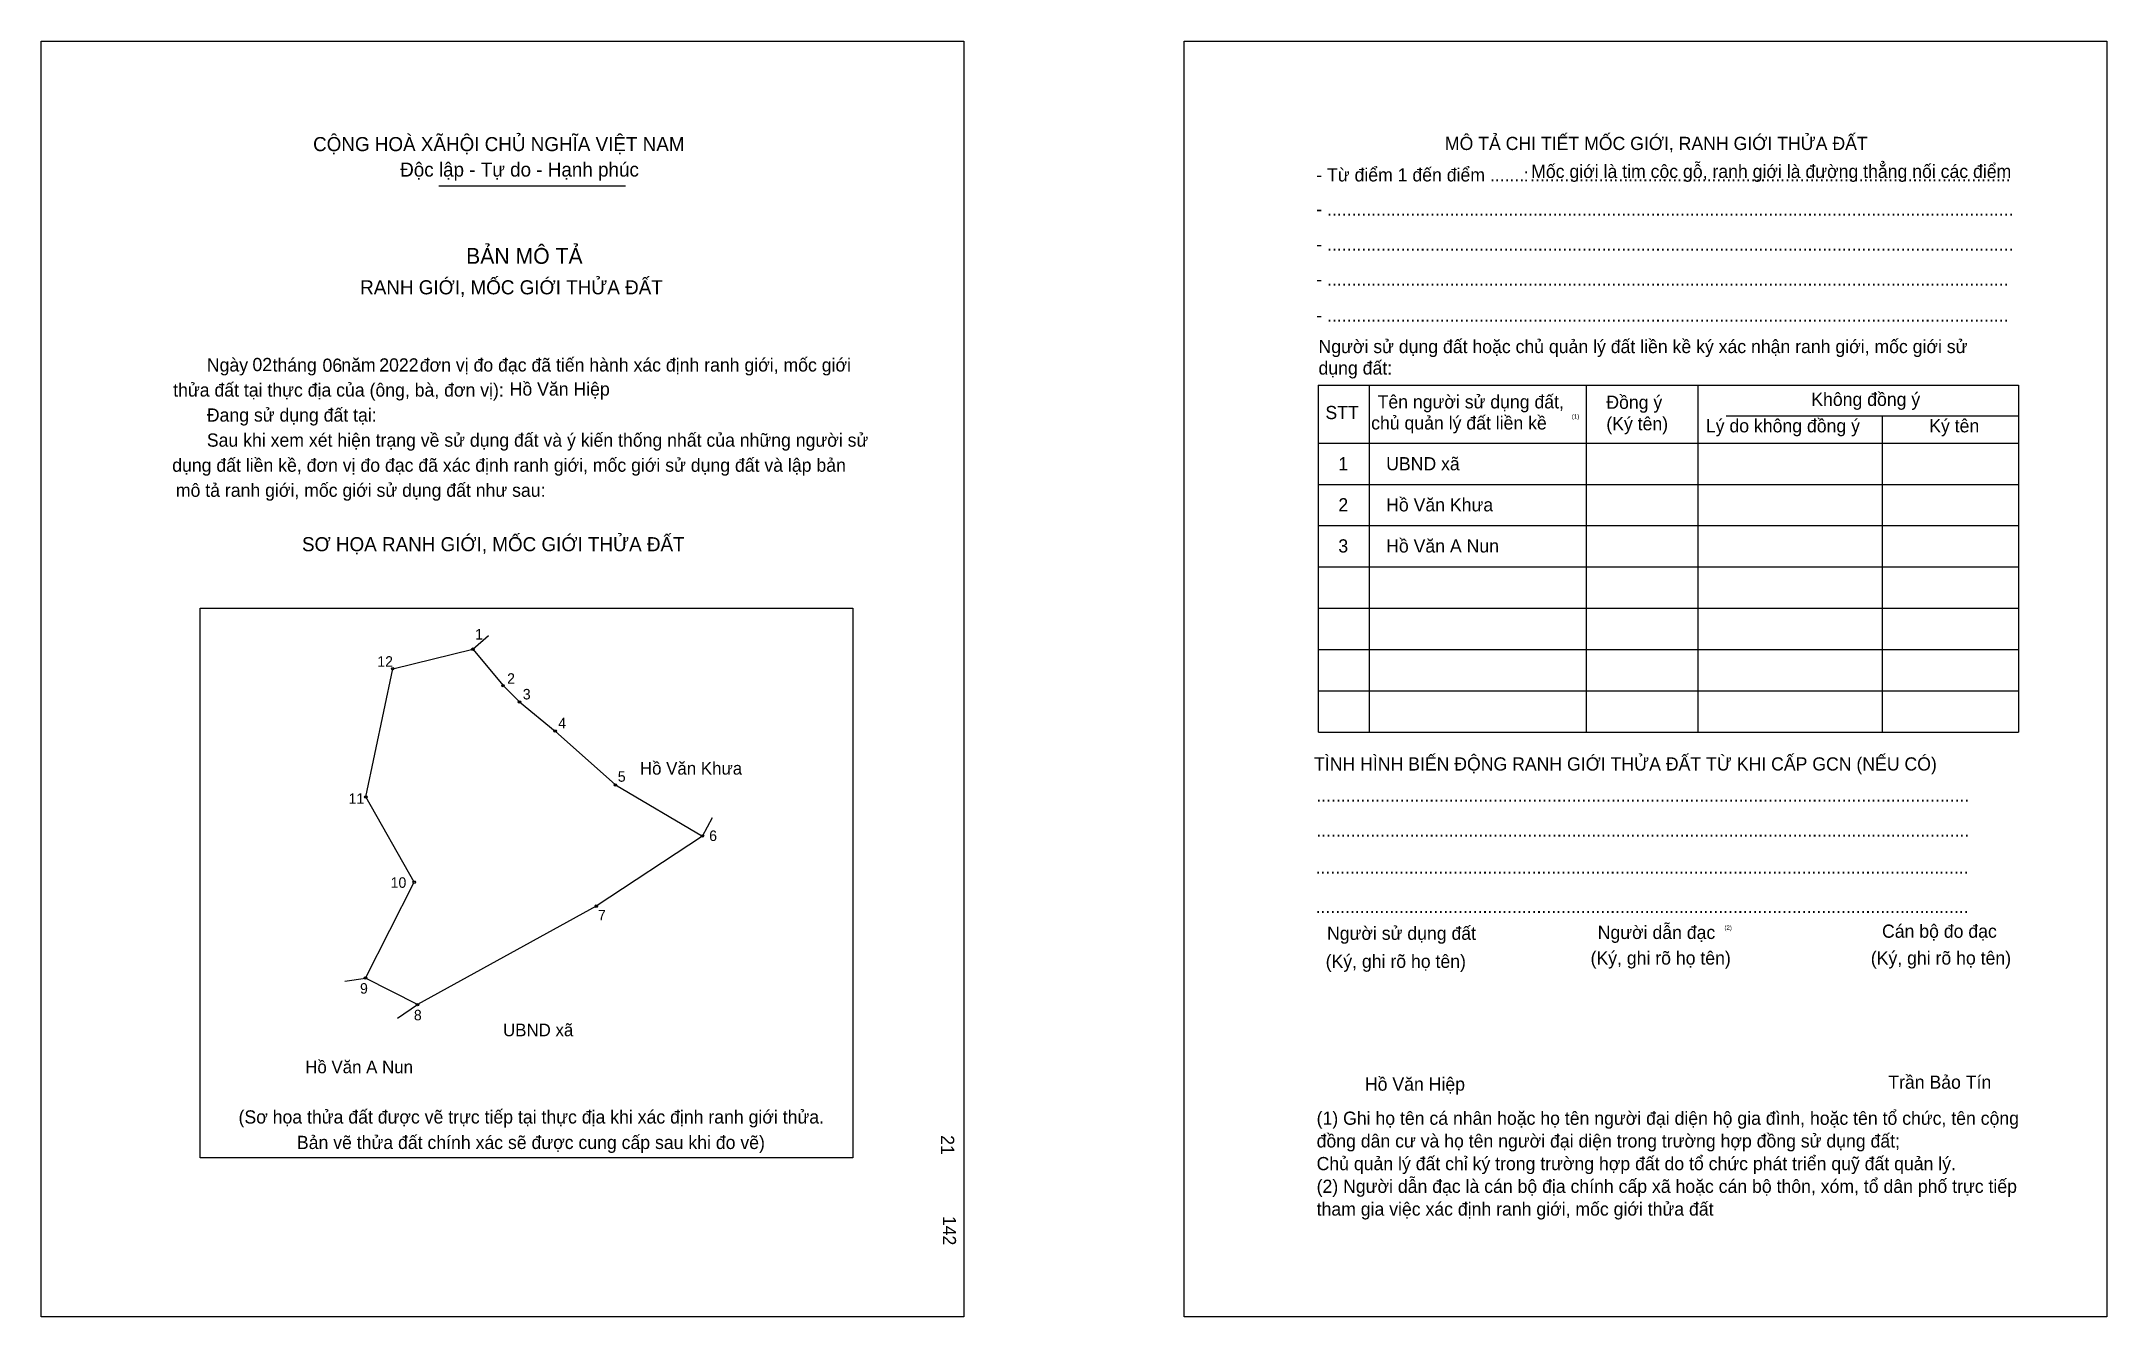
# Model space of a CAD drawing. Extents: x 547588 to 548158, y 1824760 to 1825112.
import ezdxf

# ---------------------------------------------------------------- set-up
doc = ezdxf.new("R2010")
doc.units = 0
for name, color, linetype in [('bmtKhungInTrang1', 7, 'Continuous'), ('bmtKhungInTrang2', 7, 'Continuous'), ('bmtNoiDung', 7, 'Continuous'), ('bmtTemplate', 7, 'Continuous'), ('CanhThua', 7, 'Continuous'), ('MocDinhThua', 7, 'Continuous'), ('RauThua', 7, 'Continuous'), ('SoHieuDinhThua', 7, 'Continuous'), ('TenChuLanCan', 7, 'Continuous')]:
    doc.layers.add(name, color=color, linetype=linetype)

msp = doc.modelspace()

# ---------------------------------------------------------------- linework, layer by layer
at = {"layer": 'bmtKhungInTrang1'}
msp.add_lwpolyline([(547588.3, 1825111.99), (547842.66, 1825111.99), (547842.66, 1824760.18), (547588.3, 1824760.18)], close=True, dxfattribs=at)
at = {"layer": 'bmtKhungInTrang2'}
msp.add_lwpolyline([(547903.32, 1825111.99), (548157.68, 1825111.99), (548157.68, 1824760.18), (547903.32, 1824760.18)], close=True, dxfattribs=at)
at = {"layer": 'bmtTemplate'}
for p, q in [((547697.92, 1825072.12), (547749.35, 1825072.12)), ((547954.35, 1825017.1), (547954.35, 1824921.46)), ((548014.18, 1825017.1), (548014.18, 1824921.46)), ((548044.96, 1825017.21), (548044.96, 1824921.46)), ((548133.32, 1825017.1), (548133.32, 1824921.46)), ((548052.77, 1825008.68), (548133.32, 1825008.68)), ((547940.4, 1825001.16), (548133.32, 1825001.16)), ((547940.4, 1824989.77), (548133.32, 1824989.77)), ((547940.4, 1824978.39), (548133.32, 1824978.39)), ((547940.4, 1824967), (548133.32, 1824967)), ((547940.4, 1824955.62), (548133.32, 1824955.62)), ((547940.4, 1824944.23), (548133.32, 1824944.23)), ((547940.4, 1824932.85), (548133.32, 1824932.85)), ((547940.4, 1824921.46), (548133.32, 1824921.46))]:
    msp.add_line(p, q, dxfattribs=at)
for points in [[(547940.27, 1825017.1), (548133.32, 1825017.1)], [(547940.27, 1825017.1), (547940.27, 1824921.46)], [(548095.77, 1825008.56), (548095.77, 1824921.46)]]:
    msp.add_lwpolyline(points, dxfattribs=at)
msp.add_lwpolyline([(547632.06, 1824804), (547632.06, 1824955.61), (547812.04, 1824955.61), (547812.04, 1824804)], close=True, dxfattribs=at)
at = {"layer": 'CanhThua'}
for p, q in [((547685.17, 1824938.92), (547707.27, 1824944.29)), ((547707.27, 1824944.29), (547715.6, 1824934.26)), ((547677.76, 1824903.55), (547685.17, 1824938.92)), ((547715.6, 1824934.26), (547720.14, 1824929.75)), ((547720.14, 1824929.75), (547729.95, 1824921.74)), ((547729.95, 1824921.74), (547746.57, 1824906.85)), ((547691.11, 1824880.04), (547677.76, 1824903.55)), ((547746.57, 1824906.85), (547770.56, 1824892.77)), ((547770.56, 1824892.77), (547741.3, 1824873.44)), ((547677.68, 1824853.6), (547691.11, 1824880.04)), ((547741.3, 1824873.44), (547692.01, 1824846.27)), ((547692.01, 1824846.27), (547677.68, 1824853.6))]:
    msp.add_line(p, q, dxfattribs=at)
at = {"layer": 'MocDinhThua'}
for centre in [(547707.27, 1824944.29), (547685.17, 1824938.92), (547715.6, 1824934.26), (547720.14, 1824929.75), (547729.95, 1824921.74), (547677.76, 1824903.55), (547746.57, 1824906.85), (547770.56, 1824892.77), (547691.11, 1824880.04), (547741.3, 1824873.44), (547677.68, 1824853.6), (547692.01, 1824846.27)]:
    msp.add_circle(centre, 0.348, dxfattribs=at)
at = {"layer": 'RauThua'}
for p, q in [((547707.27, 1824944.29), (547711.62, 1824948.1)), ((547770.56, 1824892.77), (547773.34, 1824897.85)), ((547671.96, 1824852.78), (547677.68, 1824853.6)), ((547686.53, 1824842.57), (547692.01, 1824846.27))]:
    msp.add_line(p, q, dxfattribs=at)

# ---------------------------------------------------------------- texts
at = {"layer": 'bmtNoiDung'}
for s, height, p in [('02', 3.639, (547646.51, 1825021.02)), ('06', 3.639, (547665.81, 1825020.82)), ('2022', 3.639, (547681.47, 1825020.9)), ('Hồ Văn Hiệp', 3.6394, (547717.42, 1825014.25)), ('1', 3.64, (547945.87, 1824993.65)), ('UBND xã ', 3.639, (547959.04, 1824993.65)), ('2', 3.64, (547945.87, 1824982.32)), ('Hồ Văn Khưa ', 3.6394, (547959.04, 1824982.32)), ('3', 3.64, (547945.87, 1824970.98)), ('Hồ Văn A Nun ', 3.6394, (547959.04, 1824970.98)), ('Hồ Văn Hiệp', 3.6394, (547953.19, 1824822.53))]:
    msp.add_text(s, height=height, dxfattribs=at).set_placement(p)
for s, p in [('21', (547836.33, 1824810.26)), ('142', (547836.84, 1824787.99))]:
    msp.add_text(s, height=3.639, rotation=270, dxfattribs=at).set_placement(p)
at = {"layer": 'bmtTemplate'}
for s, height, p in [('CỘNG HOÀ XÃHỘI CHỦ NGHĨA VIỆT NAM', 3.882, (547663.23, 1825081.69)), ('MÔ TẢ CHI TIẾT MỐC GIỚI, RANH GIỚI THỬA ĐẤT', 3.638, (547975.24, 1825082)), ('Độc lập - Tự do - Hạnh phúc', 3.882, (547687.24, 1825074.67)), ('Mốc giới là tim cộc gỗ, ranh giới là đường thẳng nối các điểm', 3.638, (547999.03, 1825074.29)), ('- Từ điểm 1 đến điểm .......', 3.638, (547939.78, 1825073.33)), (':', 3.64, (547996.93, 1825073.33)), ('..................................................................................................', 3.638, (547998.73, 1825073.33)), ('- ............................................................................................................................................', 3.63802, (547939.78, 1825063.9)), ('BẢN MÔ TẢ', 4.367, (547705.41, 1825050.61)), ('- ............................................................................................................................................', 3.63802, (547939.78, 1825054.22)), ('RANH GIỚI, MỐC GIỚI THỬA ĐẤT', 3.882, (547676.21, 1825042.19)), ('- ...........................................................................................................................................', 3.63802, (547939.78, 1825044.54)), ('- ...........................................................................................................................................', 3.63802, (547939.78, 1825034.64)), ('Người sử dụng đất hoặc chủ quản lý đất liền kề ký xác nhận ranh giới, mốc giới sử', 3.638, (547940.4, 1825025.98)), ('Ngày     tháng     năm         đơn vị đo đạc đã tiến hành xác định ranh giới, mốc giới ', 3.6394, (547633.94, 1825020.9)), ('dụng đất:', 3.638, (547940.4, 1825020.06)), ('thửa đất tại thực địa của (ông, bà, đơn vị):', 3.6394, (547624.66, 1825013.99)), ('Đang sử dụng đất tại:', 3.6394, (547633.94, 1825007.08)), ('STT', 3.638, (547942.3, 1825007.77)), ('Tên người sử dụng đất,', 3.638, (547956.69, 1825010.73)), ('Đồng ý', 3.638, (548019.74, 1825010.61)), ('Không đồng ý', 3.638, (548076.24, 1825011.41)), ('Sau khi xem xét hiện trạng về sử dụng đất và ý kiến thống nhất của những người sử ', 3.6394, (547633.94, 1825000.16)), ('chủ quản lý đất liền kề', 3.638, (547954.91, 1825004.91)), ('(1)', 1.213, (548010.24, 1825007.9)), ('(Ký tên)', 3.638, (548019.74, 1825004.69)), ('Lý do không đồng ý', 3.638, (548047.19, 1825004.12)), ('Ký tên', 3.638, (548108.75, 1825004.12)), ('dụng đất liền kề, đơn vị đo đạc đã xác định ranh giới, mốc giới sử dụng đất và lập bản', 3.6394, (547624.39, 1824993.25)), ('mô tả ranh giới, mốc giới sử dụng đất như sau:', 3.6394, (547625.39, 1824986.34)), ('SƠ HỌA RANH GIỚI, MỐC GIỚI THỬA ĐẤT', 3.882, (547660.17, 1824971.33)), ('TÌNH HÌNH BIẾN ĐỘNG RANH GIỚI THỬA ĐẤT TỪ KHI CẤP GCN (NẾU CÓ)', 3.638, (547939.17, 1824910.84)), ('.....................................................................................................................................', 3.64348, (547939.78, 1824902.28)), ('.....................................................................................................................................', 3.64348, (547939.78, 1824892.6)), ('.....................................................................................................................................', 3.64348, (547939.59, 1824882.36)), ('.....................................................................................................................................', 3.64348, (547939.59, 1824871.54)), ('Người sử dụng đất', 3.638, (547942.74, 1824864.14)), ('Người dẫn đạc', 3.638, (548017.36, 1824864.37)), ('(2)', 1.213, (548052.3, 1824866.88)), ('Cán bộ đo đạc', 3.638, (548095.74, 1824864.71)), ('(Ký, ghi rõ họ tên)', 3.638, (547942.37, 1824856.4)), ('(Ký, ghi rõ họ tên)', 3.638, (548015.39, 1824857.31)), ('(Ký, ghi rõ họ tên)', 3.638, (548092.65, 1824857.31)), ('Trần Bảo Tín', 3.638, (548097.47, 1824823.07)), ('(Sơ họa thửa đất được vẽ trực tiếp tại thực địa khi xác định ranh giới thửa.', 3.6394, (547642.68, 1824813.47)), ('(1) Ghi họ tên cá nhân hoặc họ tên người đại diện hộ gia đình, hoặc tên tổ chức, tên cộng', 3.638, (547939.88, 1824813.12)), ('đồng dân cư và họ tên người đại diện trong trường hợp đồng sử dụng đất;', 3.638, (547939.88, 1824806.86)), ('Bản vẽ thửa đất chính xác sẽ được cung cấp sau khi đo vẽ)', 3.6394, (547658.77, 1824806.44)), ('Chủ quản lý đất chỉ ký trong trường hợp đất do tổ chức phát triển quỹ đất quản lý.', 3.638, (547939.88, 1824800.6)), ('(2) Người dẫn đạc là cán bộ địa chính cấp xã hoặc cán bộ thôn, xóm, tổ dân phố trực tiếp', 3.638, (547939.88, 1824794.34)), ('tham gia việc xác định ranh giới, mốc giới thửa đất', 3.638, (547939.88, 1824788.07))]:
    msp.add_text(s, height=height, dxfattribs=at).set_placement(p)
at = {"layer": 'SoHieuDinhThua'}
for s, height, p in [('1', 2.9, (547707.89, 1824946.97)), ('12', 2.896, (547680.94, 1824939.48)), ('2', 2.9, (547716.72, 1824934.77)), ('3', 2.9, (547721.04, 1824930.45)), ('4', 2.9, (547730.81, 1824922.49)), ('5', 2.9, (547747.23, 1824907.74)), ('11', 2.896, (547673.02, 1824901.66)), ('6', 2.9, (547772.42, 1824891.4)), ('10', 2.896, (547684.62, 1824878.49)), ('7', 2.9, (547741.77, 1824869.51)), ('9', 2.9, (547676.17, 1824849.29)), ('8', 2.9, (547691.02, 1824841.93))]:
    msp.add_text(s, height=height, dxfattribs=at).set_placement(p)
at = {"layer": 'TenChuLanCan'}
for s, height, p in [('Hồ Văn Khưa', 3.4757, (547753.33, 1824909.71)), ('UBND xã', 3.476, (547715.59, 1824837.54)), ('Hồ Văn A Nun', 3.4757, (547661.06, 1824827.34))]:
    msp.add_text(s, height=height, dxfattribs=at).set_placement(p)

doc.saveas('drawing.dxf')
